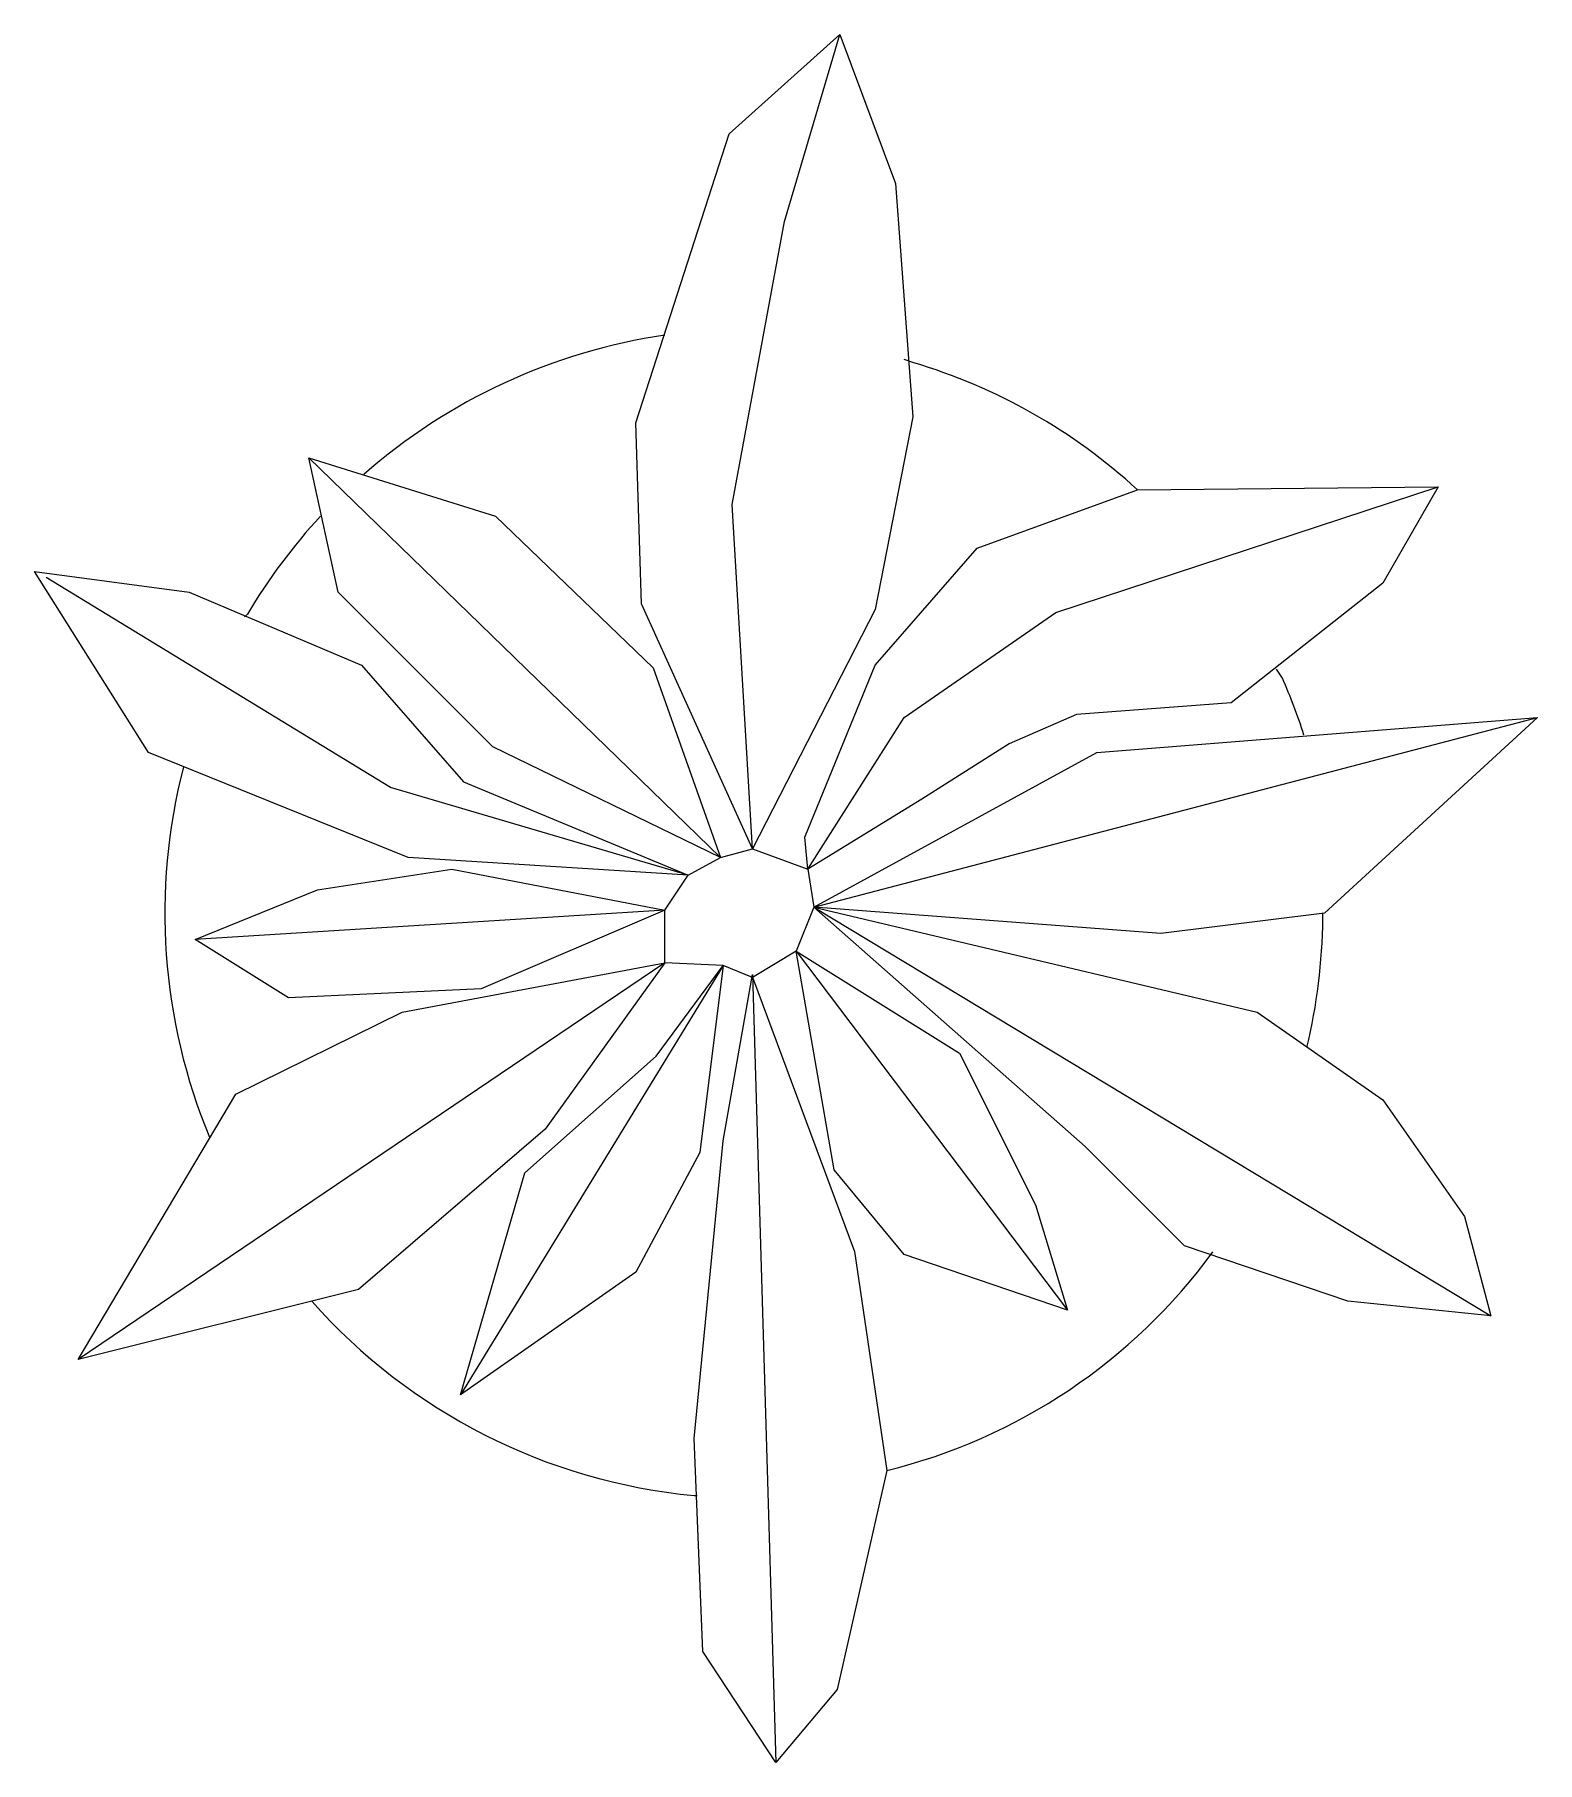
# Model space of a CAD drawing. Header units: millimetres. Extents: x 2856.186 to 2856.875, y 1522.662 to 1523.454.
import ezdxf

# ---------------------------------------------------------------- set-up
doc = ezdxf.new("R2010")
doc.units = ezdxf.units.MM
doc.layers.add('TREE', color=84, linetype='Continuous')

msp = doc.modelspace()

# ---------------------------------------------------------------- linework, layer by layer
for radius, start, end in [(0.26782, 98.3326, 131.3326), (0.26334, 47.4717, 73.4717), (0.26802, 137.2259, 149.2259), (0.26707, 17.7994, 23.7994), (0.26813, 165.5476, 202.5476), (0.26293, 346.4589, 359.4589), (0.26325, 283.8243, 323.8243), (0.2683, 221.5623, 264.5623)]:
    msp.add_arc((2856.51396, 1523.05131), radius, start, end)
at = {"layer": 'TREE'}
for p, q in [((2856.50459, 1523.40865), (2856.55545, 1523.45416)), ((2856.53002, 1523.3685), (2856.55545, 1523.45416)), ((2856.55545, 1523.45416), (2856.58088, 1523.3859)), ((2856.46177, 1523.27615), (2856.50459, 1523.40865)), ((2856.58088, 1523.3859), (2856.58891, 1523.27883)), ((2856.50593, 1523.23868), (2856.53002, 1523.3685)), ((2856.58888, 1523.30376), (2856.58486, 1523.3051)), ((2856.46444, 1523.19318), (2856.46177, 1523.27615)), ((2856.58891, 1523.27883), (2856.57151, 1523.1905)), ((2856.32525, 1523.19853), (2856.31187, 1523.26009)), ((2856.31187, 1523.26009), (2856.39752, 1523.23333)), ((2856.50058, 1523.07674), (2856.31187, 1523.26009)), ((2856.61835, 1523.2186), (2856.69196, 1523.24537)), ((2856.65449, 1523.18916), (2856.82981, 1523.24671)), ((2856.69196, 1523.24537), (2856.82981, 1523.24671)), ((2856.82981, 1523.24671), (2856.80439, 1523.20254)), ((2856.5153, 1523.08075), (2856.50593, 1523.23868)), ((2856.39752, 1523.23333), (2856.4698, 1523.16373)), ((2856.57151, 1523.16507), (2856.61835, 1523.2186)), ((2856.23826, 1523.12492), (2856.18606, 1523.2079)), ((2856.18606, 1523.2079), (2856.257, 1523.19853)), ((2856.34934, 1523.10886), (2856.19142, 1523.20522)), ((2856.257, 1523.19853), (2856.33596, 1523.16507)), ((2856.39619, 1523.1276), (2856.32525, 1523.19853)), ((2856.80439, 1523.20254), (2856.73479, 1523.14767)), ((2856.28368, 1523.18844), (2856.28234, 1523.1871)), ((2856.5153, 1523.08075), (2856.46444, 1523.19318)), ((2856.57151, 1523.1905), (2856.5153, 1523.08075)), ((2856.58489, 1523.14098), (2856.65449, 1523.18916)), ((2856.33596, 1523.16507), (2856.3828, 1523.11154)), ((2856.53939, 1523.08611), (2856.57151, 1523.16507)), ((2856.4698, 1523.16373), (2856.50058, 1523.07674)), ((2856.75832, 1523.15909), (2856.75565, 1523.1631)), ((2856.54073, 1523.07139), (2856.58489, 1523.14098)), ((2856.54341, 1523.05399), (2856.87532, 1523.14098)), ((2856.66386, 1523.14232), (2856.63308, 1523.12893)), ((2856.73479, 1523.14767), (2856.66386, 1523.14232)), ((2856.67323, 1523.12492), (2856.87532, 1523.14098)), ((2856.87532, 1523.14098), (2856.77762, 1523.05131)), ((2856.35737, 1523.07674), (2856.23826, 1523.12492)), ((2856.50058, 1523.07674), (2856.39619, 1523.1276)), ((2856.54341, 1523.05399), (2856.67323, 1523.12492)), ((2856.63308, 1523.12893), (2856.59293, 1523.10351)), ((2856.48586, 1523.06871), (2856.34934, 1523.10886)), ((2856.3828, 1523.11154), (2856.48586, 1523.06871)), ((2856.59293, 1523.10351), (2856.54073, 1523.07139)), ((2856.54073, 1523.07139), (2856.5394, 1523.08611)), ((2856.31588, 1523.06202), (2856.37745, 1523.07139)), ((2856.48586, 1523.06871), (2856.35737, 1523.07674)), ((2856.37745, 1523.07139), (2856.47515, 1523.05265)), ((2856.25967, 1523.03926), (2856.31588, 1523.06202)), ((2856.70267, 1523.04194), (2856.54341, 1523.05399)), ((2856.54341, 1523.05399), (2856.74684, 1523.00581)), ((2856.66787, 1522.94424), (2856.54341, 1523.05399)), ((2856.54341, 1523.05399), (2856.8539, 1522.86662)), ((2856.47515, 1523.05265), (2856.25967, 1523.03926)), ((2856.47515, 1523.05265), (2856.39083, 1523.01651)), ((2856.77762, 1523.05131), (2856.70267, 1523.04194)), ((2856.77688, 1523.04883), (2856.77688, 1523.0515)), ((2856.3025, 1523.0125), (2856.25967, 1523.03926)), ((2856.53538, 1523.03391), (2856.61032, 1522.98707)), ((2856.55277, 1522.93353), (2856.53538, 1523.03391)), ((2856.53538, 1523.03391), (2856.65984, 1522.86929)), ((2856.47515, 1523.02856), (2856.20614, 1522.84654)), ((2856.3547, 1523.00581), (2856.47515, 1523.02856)), ((2856.50192, 1523.02722), (2856.38146, 1522.83048)), ((2856.47515, 1523.02856), (2856.42028, 1522.95227)), ((2856.47113, 1522.98573), (2856.50192, 1523.02722)), ((2856.50192, 1523.02722), (2856.49121, 1522.94156)), ((2856.50192, 1522.94692), (2856.5153, 1523.0232)), ((2856.5153, 1523.0232), (2856.52601, 1522.66185)), ((2856.5153, 1523.02187), (2856.56214, 1522.89606)), ((2856.39083, 1523.01651), (2856.3025, 1523.0125)), ((2856.27841, 1522.96833), (2856.3547, 1523.00581)), ((2856.74684, 1523.00581), (2856.80439, 1522.96565)), ((2856.41091, 1522.9322), (2856.47113, 1522.98573)), ((2856.61032, 1522.98707), (2856.64512, 1522.91747)), ((2856.20614, 1522.84654), (2856.27841, 1522.96833)), ((2856.80439, 1522.96565), (2856.84186, 1522.91212)), ((2856.42028, 1522.95227), (2856.33462, 1522.87866)), ((2856.48853, 1522.81041), (2856.50192, 1522.94692)), ((2856.71338, 1522.89874), (2856.66787, 1522.94424)), ((2856.49121, 1522.94156), (2856.46177, 1522.88669)), ((2856.38146, 1522.83048), (2856.41091, 1522.9322)), ((2856.58489, 1522.89472), (2856.55277, 1522.93353)), ((2856.64512, 1522.91747), (2856.65984, 1522.86929)), ((2856.84186, 1522.91212), (2856.8539, 1522.86662)), ((2856.56214, 1522.89606), (2856.57686, 1522.79568)), ((2856.65984, 1522.86929), (2856.58489, 1522.89472)), ((2856.78832, 1522.87331), (2856.71338, 1522.89874)), ((2856.46177, 1522.88669), (2856.38146, 1522.83048)), ((2856.33462, 1522.87866), (2856.20614, 1522.84654)), ((2856.8539, 1522.86662), (2856.78832, 1522.87331)), ((2856.49255, 1522.71271), (2856.48853, 1522.81041)), ((2856.57686, 1522.79568), (2856.55411, 1522.69531)), ((2856.48854, 1522.78421), (2856.48988, 1522.78421)), ((2856.52601, 1522.66185), (2856.49255, 1522.71271)), ((2856.55411, 1522.69531), (2856.52601, 1522.66185))]:
    msp.add_line(p, q, dxfattribs=at)
msp.add_lwpolyline([(2856.50058, 1523.07674), (2856.5153, 1523.08075), (2856.54073, 1523.07139), (2856.54341, 1523.05399), (2856.53538, 1523.03391), (2856.51534, 1523.02175), (2856.50192, 1523.02722), (2856.47515, 1523.02856), (2856.47515, 1523.05265), (2856.48586, 1523.06871), (2856.50058, 1523.07674)], dxfattribs=at)

doc.saveas('drawing.dxf')
